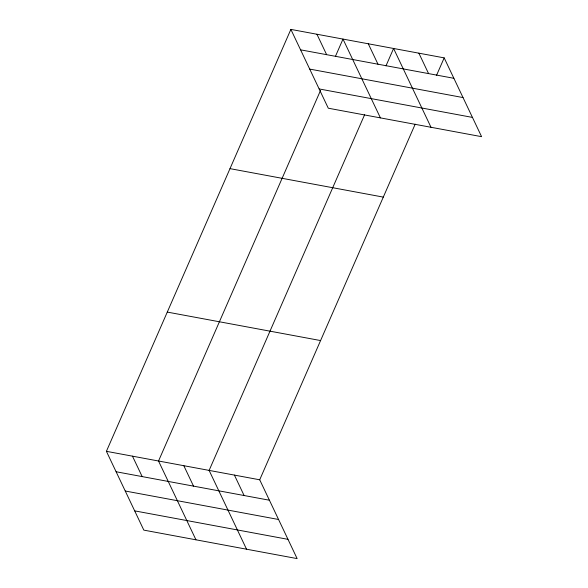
<?xml version="1.0" encoding="UTF-8"?>
<svg xmlns="http://www.w3.org/2000/svg" width="588" height="588" viewBox="0 0 588 588"><rect width="100%" height="100%" fill="white"/><g stroke="black" fill="none" stroke-linecap="round" stroke-linejoin="round"><path stroke-width="0.88" d="M415.187 124.171L259.712 479.793L297.131 558.6L143.825 530.126L106.406 451.327L290.869 29.4L444.175 57.874L481.594 136.673L328.288 108.207L290.869 29.4M320.526 90.464L158.532 461.007L195.951 539.806M335.388 56.485L342.995 39.08L380.414 117.887M364.597 114.778L209.122 470.4L246.541 549.207M385.978 65.878L393.585 48.473L431.004 127.28M436.568 75.271L444.175 57.874M300.571 49.833L453.877 78.3M309.722 69.09L463.021 97.564M319.144 88.942L472.443 117.409M229.996 168.638L383.303 197.105M167.279 312.088L320.585 340.562M106.406 451.327L259.712 479.793M116.108 471.752L269.414 500.226M125.251 491.017L278.558 519.491M134.681 510.869L287.98 539.336M418.876 53.17L428.579 73.603M368.286 43.777L377.988 64.21M316.932 34.244L326.634 54.669M234.414 475.097L244.116 495.53M183.823 465.703L193.525 486.136M132.469 456.163L142.171 476.596"/></g></svg>
